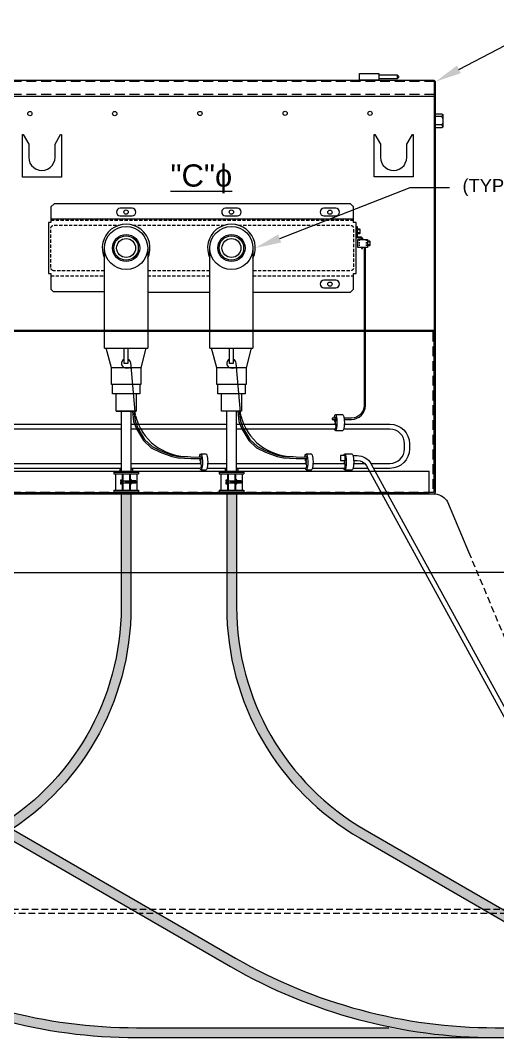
# Model space of a CAD drawing. Header units: feet. Extents: x -689 to 11593, y -511 to 1546.
# Drawn here: x 900.6 to 937, y 184.8 to 262.4 of the extents above; entities that cross this region are included whole.
import ezdxf
from ezdxf import colors
from ezdxf.entities.mleader import LeaderData, LeaderLine
from ezdxf.math import Vec2, Vec3

# ---------------------------------------------------------------- set-up
doc = ezdxf.new("R2010")
doc.units = ezdxf.units.FT
doc.header["$MEASUREMENT"] = 0
doc.linetypes.add('HIDDEN', pattern=[0.375, 0.25, -0.125])
for name, color, linetype in [('E-CABL-ACF', 1, 'AC_CABLE_FEEDER'), ('E-DETL', 7, 'Continuous'), ('E-DETL-1', 7, 'Continuous'), ('E-EQPM', 41, 'Continuous'), ('E-EQPM-ENCL', 8, 'Continuous'), ('E-EQPM-HRDW', 16, 'Continuous'), ('E-FIN-GR', 4, 'Continuous'), ('E-GRND', 3, 'Continuous'), ('G-ANNO-TEXT', 1, 'Continuous')]:
    doc.layers.add(name, color=color, linetype=linetype)
doc.styles.add('NEI-A', font='arial.ttf')
doc.styles.get("Standard").update_dxf_attribs({"font": 'arial.ttf'})
doc.linetypes.add('AC_CABLE_FEEDER', pattern='A,0.2,-0.05,0,-0.05,0.2,-0.12,["ACF",Standard,S=0.1,R=0,X=-0.05,Y=-0.05],-0.3,0.2,-0.05,0,-0.05', length=1.22)

msp = doc.modelspace()

# ---------------------------------------------------------------- hatches: boundary and pattern name
at = {"layer": 'E-CABL-ACF', "linetype": 'Continuous'}
h = msp.add_hatch(color=252, dxfattribs=at)
h.dxf.hatch_style = 1
edge = h.paths.add_edge_path()
edge.add_line((862.8694541325008, 226.4305924388518), (862.1194541325008, 226.4305924388518))
edge.add_line((862.1194541325008, 226.4305924388518), (862.1194541325008, 217.6240978651481))
edge.add_arc((882.4944541325008, 217.6240978651481), 20.37500000000001, 180, 239.9999999999996)
edge.add_line((872.3069541325003, 199.97883026304), (889.2686137122887, 190.1860115387462))
edge.add_arc((909.4561137122892, 225.1517872165432), 40.37500000000011, 239.9999999999996, 269.9999999999995)
edge.add_line((909.4561137122887, 184.7767872165427), (936.4561137122892, 184.7767872165427))
edge.add_arc((936.4561137122882, 225.1517872165314), 40.37499999998867, 258.9391990192326, 270.00000000000085, ccw=False)
edge.add_line((928.7101470198741, 185.5267872165432), (909.4561137122882, 185.5267872165432))
edge.add_arc((909.4561137122892, 225.1517872165427), 39.62499999999987, 239.9999999999996, 269.9999999999996, ccw=False)
edge.add_line((889.6436137122892, 190.8355305915848), (872.6819541325008, 200.6283493158785))
edge.add_arc((882.4944541325008, 217.6240978651481), 19.62499999999999, 180.0000000000001, 239.9999999999996, ccw=False)
edge.add_line((862.8694541325008, 217.6240978651481), (862.8694541325008, 226.4305924388518))
h = msp.add_hatch(color=252, dxfattribs=at)
h.dxf.hatch_style = 1
edge = h.paths.add_edge_path()
edge.add_line((866.8578024991566, 185.1121129300218), (866.8578024991566, 185.868448086002))
edge.add_arc((861.6916674388849, 225.1552356046968), 39.6250000000004, 277.49130012103, 300.0000000000003)
edge.add_line((881.5041674388858, 190.8389789797384), (898.4658270186742, 200.6317977040321))
edge.add_arc((888.6533270186737, 217.6275462533017), 19.62499999999992, 300.0000000000003, 360.0000000000001)
edge.add_line((908.2783270186737, 217.6275462533017), (908.2783270186737, 226.4340408270054))
edge.add_line((908.2783270186737, 226.4340408270054), (909.0283270186737, 226.4340408270054))
edge.add_line((909.0283270186737, 226.4340408270054), (909.0283270186737, 217.6275462533017))
edge.add_arc((888.6533270186737, 217.6275462533017), 20.37499999999997, 300.0000000000003, 360, ccw=False)
edge.add_line((898.8408270186737, 199.9822786511936), (881.8791674388854, 190.1894599268999))
edge.add_arc((861.6916674388854, 225.1552356046968), 40.3750000000003, 277.3513667497639, 300.0000000000003, ccw=False)
h = msp.add_hatch(color=252, dxfattribs=at)
h.dxf.hatch_style = 1
edge = h.paths.add_edge_path()
edge.add_line((958.6605433571685, 184.7767872165387), (958.6605433571685, 185.1086645418641))
edge.add_arc((963.8266784174402, 225.1517872165387), 40.37499999999983, 258.9391990192351, 262.6486332502362, ccw=False)
edge.add_line((956.0807117250256, 185.5267872165387), (936.8261170063683, 185.5267872165387))
edge.add_arc((936.8261170063683, 225.1517872165387), 39.62499999999996, 239.9999999999996, 269.9999999999998, ccw=False)
edge.add_line((917.0136170063679, 190.8355305915807), (900.0519574265795, 200.6283493158744))
edge.add_arc((909.86445742658, 217.6240978651435), 19.62499999999994, 179.9999999999999, 239.9999999999996, ccw=False)
edge.add_line((890.23945742658, 217.6240978651435), (890.23945742658, 226.4305924388473))
edge.add_line((890.23945742658, 226.4305924388477), (889.48945742658, 226.4305924388477))
edge.add_line((889.48945742658, 226.4305924388477), (889.48945742658, 217.624097865144))
edge.add_arc((909.86445742658, 217.6240978651435), 20.37500000000003, 180, 239.9999999999996)
edge.add_line((899.67695742658, 199.9788302630359), (916.6386170063683, 190.1860115387422))
edge.add_arc((936.8261170063683, 225.1517872165387), 40.37499999999992, 239.9999999999995, 269.9999999999999)
edge.add_line((936.8261170063683, 184.7767872165387), (958.6605433571685, 184.7767872165387))
h = msp.add_hatch(color=252, dxfattribs=at)
h.dxf.hatch_style = 1
edge = h.paths.add_edge_path()
edge.add_line((966.8001496073066, 184.7802356046968), (966.8001496073066, 185.5302356046968))
edge.add_line((966.8001496073066, 185.5302356046968), (963.6754194966038, 185.5302356046968))
edge.add_arc((963.6754194966038, 225.1552356046964), 39.62499999999979, 239.9999999999995, 269.9999999999999, ccw=False)
edge.add_line((943.8629194966038, 190.8389789797384), (926.9012599168154, 200.6317977040321))
edge.add_arc((936.7137599168154, 217.6275462533017), 19.62499999999993, 179.9999999999999, 239.99999999999972, ccw=False)
edge.add_line((917.0887599168154, 217.6275462533017), (917.0887599168154, 226.4340408270054))
edge.add_line((917.0887599168154, 226.4340408270054), (916.3387599168154, 226.4340408270054))
edge.add_line((916.3387599168154, 226.4340408270054), (916.3387599168154, 217.6275462533017))
edge.add_arc((936.7137599168154, 217.6275462533017), 20.37499999999989, 180, 240)
edge.add_line((926.5262599168154, 199.9822786511936), (943.4879194966038, 190.1894599268999))
edge.add_arc((963.6754194966043, 225.1552356046968), 40.37500000000048, 239.9999999999997, 269.9999999999998)
edge.add_line((963.6754194966043, 184.7802356046968), (966.8001496073066, 184.7802356046968))
at = {"layer": 'E-EQPM-HRDW'}
h = msp.add_hatch(dxfattribs=at)
h.set_pattern_fill('ANSI31', color=256, scale=0.235658829968841, angle=420)
h.set_pattern_definition([(104.9999999999998, (880.2515901090555, -50.61116208556723), (-0.02845361875749598, -0.007624124167814053), [])])
h.paths.add_polyline_path([(908.907488616087, 227.2720264077625), (908.907488616087, 227.0960552462484), (908.600147736809, 227.0960552462484), (908.600147736809, 227.2720264077625)])
h = msp.add_hatch(dxfattribs=at)
h.set_pattern_fill('ANSI31', color=256, scale=0.235658829968841, angle=420)
h.set_pattern_definition([(104.9999999999998, (879.9104938317428, -50.61116208556723), (-0.02845361875749598, -0.007624124167814053), [])])
h.paths.add_polyline_path([(909.4010664440652, 227.2720264077625), (909.4010664440652, 227.0960552462484), (909.0610848933993, 227.0960552462484), (909.0610848933993, 227.2720264077625)])
h = msp.add_hatch(dxfattribs=at)
h.set_pattern_fill('ANSI31', color=256, scale=0.235658829968841, angle=420)
h.set_pattern_definition([(104.9999999999998, (888.2929537536197, -50.61116208556723), (-0.02845361875749598, -0.007624124167814053), [])])
h.paths.add_polyline_path([(916.9488522606507, 227.2720264077625), (916.9488522606507, 227.0960552462484), (916.6415113813728, 227.0960552462484), (916.6415113813728, 227.2720264077625)])
h = msp.add_hatch(dxfattribs=at)
h.set_pattern_fill('ANSI31', color=256, scale=0.235658829968841, angle=420)
h.set_pattern_definition([(104.9999999999998, (887.9518574763069, -50.61116208556723), (-0.02845361875749598, -0.007624124167814053), [])])
h.paths.add_polyline_path([(917.4424300886294, 227.2720264077625), (917.4424300886294, 227.0960552462484), (917.1024485379639, 227.0960552462484), (917.1024485379639, 227.2720264077625)])

# ---------------------------------------------------------------- linework, layer by layer
at = {"layer": 'E-CABL-ACF', "linetype": 'Continuous', "flags": 128}
for points in [[(862.1194541325008, 226.4305924388518), (862.1194541325008, 217.6240978651481, 0.2679491924311235), (872.3069541325008, 199.97883026304), (889.2686137122892, 190.1860115387462, 0.1316524975873958), (909.4561137122892, 184.7767872165427), (936.4561137122892, 184.7767872165427)], [(862.8694541325008, 226.4305924388518), (862.8694541325008, 217.6240978651481, 0.2679491924311238), (872.6819541325008, 200.6283493158785), (889.6436137122892, 190.8355305915848, 0.131652497587396), (909.4561137122892, 185.5267872165432), (928.7101470198741, 185.5267872165432)], [(909.0283270186737, 226.4340408270054), (909.0283270186737, 217.6275462533017, -0.2679491924311235), (898.8408270186737, 199.9822786511936), (881.8791674388854, 190.1894599268999, -0.09914627132683146), (866.8578024991566, 185.1121129300218, -0.09914627132683146)], [(908.2783270186737, 226.4340408270054), (908.2783270186737, 217.6275462533017, -0.2679491924311238), (898.4658270186737, 200.6317977040321), (881.5041674388854, 190.8389789797384, -0.09852973212046658), (866.8578024991566, 185.8684480860024, -0.09852973212046658)], [(889.48945742658, 226.4305924388477), (889.48945742658, 217.6240978651435, 0.2679491924311235), (899.67695742658, 199.9788302630359), (916.6386170063683, 190.1860115387422, 0.1316524975873958), (936.8261170063683, 184.7767872165387), (958.6605433571685, 184.7767872165387)], [(890.23945742658, 226.4305924388477), (890.23945742658, 217.6240978651435, 0.2679491924311238), (900.05195742658, 200.6283493158739), (917.0136170063683, 190.8355305915802, 0.131652497587396), (936.8261170063683, 185.5267872165387), (956.0807117250256, 185.5267872165387)], [(916.3387599168154, 226.4340408270054), (916.3387599168154, 217.6275462533017, 0.2679491924311235), (926.5262599168154, 199.9822786511936), (943.4879194966043, 190.1894599268999, 0.1316524975873958), (963.6754194966043, 184.7802356046964), (966.8001496073066, 184.7802356046964)], [(917.0887599168154, 226.4340408270054), (917.0887599168154, 217.6275462533017, 0.2679491924311238), (926.9012599168154, 200.6317977040321), (943.8629194966043, 190.8389789797384, 0.131652497587396), (963.6754194966043, 185.5302356046968), (966.8001496073066, 185.5302356046968)]]:
    msp.add_lwpolyline(points, format="xyb", dxfattribs=at)
at = {"layer": 'E-DETL'}
for p, q in [((907.0116038482829, 237.396129540442), (910.3033733838911, 237.396129540442)), ((915.0529674928466, 237.396129540442), (918.3447370284548, 237.396129540442)), ((909.7807763260271, 235.8821394321335), (907.534200906146, 235.882139432133)), ((917.8221399705913, 235.8821394321335), (915.5755645507102, 235.882139432133)), ((909.7807763260271, 234.6220926962283), (907.534200906146, 234.6220926962283)), ((917.8221399705913, 234.6220926962283), (915.5755645507102, 234.6220926962283)), ((909.6928660886388, 233.9090527607682), (907.6221111435348, 233.9090527607682)), ((917.7342297332025, 233.9090527607682), (915.6634747880989, 233.9090527607682))]:
    msp.add_line(p, q, dxfattribs=at)
at = {"layer": 'E-DETL', "ltscale": 5, "flags": 128}
for points in [[(908.1980083084045, 247.4940196377374), (909.1169518225424, 247.4940196377374, 0.9999999999999999), (909.1169518225424, 248.0613561253904), (908.1980083084045, 248.0613561253904, 0.9999999999999999)], [(916.2393719529682, 247.4940196377374), (917.1583154671066, 247.4940196377374, 0.9999999999999999), (917.1583154671066, 248.0613561253904), (916.2393719529682, 248.0613561253904, 0.9999999999999999)], [(923.7515588214919, 242.0025509809116), (924.6705023356299, 242.0025509809116, 0.9999999999999999), (924.6705023356299, 242.5698874685645), (923.7515588214919, 242.5698874685645, 0.9999999999999999)]]:
    msp.add_lwpolyline(points, format="xyb", close=True, dxfattribs=at)
at = {"layer": 'E-DETL', "linetype": 'HIDDEN', "flags": 128}
for points in [[(902.9059931044039, 243.5570420650915), (902.9059931044039, 246.5068650412104, -0.4142135623730955), (903.1782928344987, 246.7791647713057), (908.1402356251106, 246.7791647713057)], [(903.0981400653541, 243.2968062554719, -0.3291756258082191), (902.9059931044039, 243.5570420650915)]]:
    msp.add_lwpolyline(points, format="xyb", dxfattribs=at)
for points in [[(909.1747245058359, 246.7791647713057), (916.1815992696747, 246.7791647713057)], [(907.0116038482829, 243.2847423349963), (903.0981400653541, 243.2847423349963)], [(915.0529674928466, 243.2847423349963), (910.3033733838911, 243.2847423349963)], [(902.9059931044039, 242.8988936174519), (907.0116038482829, 242.8988936174519)], [(910.3033733838911, 242.8988936174519), (915.0529674928466, 242.8988936174519)], [(918.3447370284548, 242.8988936174519), (926.0303388589768, 242.8988936174519)]]:
    msp.add_lwpolyline(points, dxfattribs=at)
at = {"layer": 'E-DETL', "flags": 128}
for points in [[(907.0116038482829, 237.396129540442), (907.0116038482829, 245.0319535531507)], [(910.3033733838911, 245.0248041205605), (910.3033733838911, 237.396129540442)], [(915.0529674928466, 237.396129540442), (915.0529674928466, 245.0319535531507)], [(907.534200906146, 234.6220926962283), (907.534200906146, 235.882139432133), (907.1434692043654, 237.396129540442)], [(910.1715080278072, 237.396129540442), (909.7807763260271, 235.8821394321335), (909.7807763260271, 234.6220926962283)], [(915.5755645507102, 234.6220926962283), (915.5755645507102, 235.882139432133), (915.1848328489295, 237.396129540442)], [(918.2128716723719, 237.396129540442), (917.8221399705913, 235.8821394321335), (917.8221399705913, 234.6220926962283)], [(907.6221111435348, 233.9090527607682), (907.6221111435348, 234.6220926962283)], [(909.6928660886388, 234.6220926962283), (909.6928660886388, 233.9090527607682)], [(915.6634747880989, 233.9090527607682), (915.6634747880989, 234.6220926962283)], [(917.7342297332025, 234.6220926962283), (917.7342297332025, 233.9090527607682)], [(909.4144836702412, 233.9090527607686), (909.4144836702412, 232.5903991999376), (907.9004935619323, 232.5903991999376), (907.9004935619323, 233.9090527607682)], [(917.4558473148054, 233.9090527607686), (917.4558473148054, 232.5903991999376), (915.9418572064965, 232.5903991999376), (915.9418572064965, 233.9090527607682)], [(909.0330500271584, 227.9340408270054), (909.0330500271584, 232.5903991999376), (908.2819272050151, 232.5903991999376), (908.2819272050151, 227.9340408270054)], [(917.0744136717226, 227.9340408270054), (917.0744136717226, 232.5903991999376), (916.3232908495793, 232.5903991999376), (916.3232908495793, 227.9340408270054)]]:
    msp.add_lwpolyline(points, dxfattribs=at)
at = {"layer": 'E-DETL', "ltscale": 5, "flags": 128}
for points in [[(903.0981400653541, 241.7083596961083), (907.0116038482829, 241.7083596961083)], [(910.3033733838911, 241.6509439544266), (915.0529674928466, 241.6509439544266)]]:
    msp.add_lwpolyline(points, dxfattribs=at)
at = {"layer": 'E-DETL', "linetype": 'Continuous'}
for points in [[(908.5187054403514, 237.396129540442), (908.7962717918217, 237.396129540442), (908.7962717918217, 236.222613937392), (908.5187054403514, 236.222613937392)], [(916.560069084916, 237.396129540442), (916.8376354363863, 237.396129540442), (916.8376354363863, 236.222613937392), (916.560069084916, 236.222613937392)]]:
    msp.add_lwpolyline(points, close=True, dxfattribs=at)
at = {"layer": 'E-DETL', "ltscale": 5}
for centre in [(908.6574800654735, 247.7776878815639), (916.6988437100376, 247.7776878815639), (924.2149165584337, 242.2748507110064)]:
    msp.add_circle(centre, 0.1624454168711081, dxfattribs=at)
at = {"layer": 'E-DETL', "color": 41}
for centre, radius in [((908.6574800654735, 245.0319535531507), 1.645876217190789), ((908.6574800654735, 245.0319535531507), 1.035392124258089), ((908.6574800654735, 245.0319535531507), 0.93281552893172), ((908.6574800654735, 245.0319535531507), 0.7228272752225123), ((916.6988437100376, 245.0319535531507), 1.035392124258089), ((916.6988437100376, 245.0319535531507), 0.93281552893172), ((916.6988437100376, 245.0319535531507), 0.7228272752225123)]:
    msp.add_circle(centre, radius, dxfattribs=at)
at = {"layer": 'E-DETL'}
msp.add_arc((908.6574800654735, 245.0319535531507), 1.822165978151051, 334.5902139286208, 205.4110392245668, dxfattribs=at)
at = {"layer": 'E-DETL-1', "color": 3, "linetype": 'Continuous'}
for p, q in [((925.332993979659, 228.8178398482005), (925.316218792359, 228.7661861010229)), ((925.316218792359, 228.7661861009792), (925.3514700888118, 228.7661861009792)), ((925.316218792359, 228.6341910999499), (925.3514700888118, 228.6341910999499)), ((925.3437761456016, 228.5894341289995), (925.316218792359, 228.6341910999499)), ((925.3437761456016, 228.5894341289995), (925.369206520706, 228.5894341289995))]:
    msp.add_line(p, q, dxfattribs=at)
at = {"layer": 'E-DETL-1', "color": 64, "linetype": 'Continuous'}
msp.add_line((908.2819272050151, 228.2144341289995), (896.0295370608633, 228.2144341289995), dxfattribs=at)
at = {"layer": 'E-DETL-1', "color": 64, "linetype": 'Continuous', "flags": 128}
for points in [[(898.4687331445461, 231.5894341289995), (908.2819272050151, 231.5894341289995)], [(909.0330500271584, 231.5894341289995), (916.3232908495793, 231.5894341289995)], [(917.0744136717226, 231.5894341289995), (924.7525536106359, 231.5894341289995)], [(908.2819272050151, 231.2144341289995), (898.420887513415, 231.2144341289995)], [(916.3232908495793, 231.2144341289995), (909.0330500271584, 231.2144341289995)], [(924.7038793928537, 231.2144341289995), (917.0744136717226, 231.2144341289995)], [(925.3692065207069, 229.1928398482005), (925.0145830170254, 229.1928398482005), (925.0145830170254, 228.8178398482005), (925.3712674242797, 228.8178398482005)], [(896.0773826919922, 228.5894341289995), (908.2819272050151, 228.5894341289995)], [(909.0330500271584, 228.5894341289995), (914.3847493400058, 228.5894341289995)], [(914.884777914428, 228.5894341289995), (916.3232908495793, 228.5894341289995)], [(917.0744136717226, 228.5894341289995), (922.42611298457, 228.5894341289995)], [(922.9265520789859, 228.5894341289995), (925.3692065207069, 228.5894341289995)], [(926.029794693995, 228.5894341289995), (926.8672244961699, 228.5894341289995)], [(914.2864091532588, 228.2144341289995), (909.0330500271584, 228.2144341289995)], [(916.3232908495793, 228.2144341289995), (914.8361036966426, 228.2144341289995)], [(922.327772797823, 228.2144341289995), (917.0744136717226, 228.2144341289995)], [(925.3437761456016, 228.2144341289995), (922.8778778612, 228.2144341289995)], [(927.1143323692359, 228.2144341289995), (925.9819490628624, 228.2144341289995)]]:
    msp.add_lwpolyline(points, dxfattribs=at)
for points in [[(925.3179025315394, 231.5894341289995), (928.789412066375, 231.5894341289995, -0.414213562373095), (930.289412066375, 230.0894341289995), (930.289412066375, 229.7144341289995, -0.414213562373095), (928.789412066375, 228.2144341289995), (927.541957331176, 228.2144341289995)], [(927.3363521764909, 228.5894341289995), (928.789412066375, 228.5894341289995, 0.4142135623730951), (929.914412066375, 229.7144341289995), (929.914412066375, 230.0894341289995, 0.4142135623730951), (928.789412066375, 231.2144341289995), (925.2692283137517, 231.2144341289995)], [(925.9800056946483, 229.1928398482005), (926.302432391818, 229.1928398482005, -0.2722418734293241), (927.3402073928719, 228.58255670276), (945.5526860735777, 195.3511982059154, 0.2739208728270449), (949.0604326587954, 193.2736221690129), (955.136850906114, 193.2736221690125, 0.1060935293522637), (957.5987031780696, 193.8019420439446), (965.8282399588365, 197.5046262940809, -0.1060935293522637), (968.2900922307922, 198.0329461690126), (974.5621624164696, 198.0329461690126)], [(926.0295242528291, 228.8178398482005), (926.302432391818, 228.8178398482005, -0.2718912406709484), (927.0119726286248, 228.4012046008015), (945.3305802301502, 194.9761982059154, 0.273920872827045), (948.8383268153684, 192.8986221690125), (955.2173268775427, 192.8986221690125, 0.1060935293522623), (957.6791791494984, 193.4269420439446), (965.9087159302653, 197.1296262940809, -0.1060935293522636), (968.370568202221, 197.6579461690126), (974.5621624164696, 197.6579461690126)]]:
    msp.add_lwpolyline(points, format="xyb", dxfattribs=at)
at = {"layer": 'E-DETL-1', "color": 3, "linetype": 'Continuous'}
for points in [[(925.909125066506, 229.3035943196619), (925.3437761456016, 229.3035943196473)], [(925.3437761456016, 228.0967828812454), (925.909125066506, 228.0967828812672)]]:
    msp.add_lwpolyline(points, dxfattribs=at)
at = {"layer": 'E-DETL-1', "color": 3, "linetype": 'Continuous', "extrusion": (0, 0, -1)}
for centre, major_axis, ratio, start_param, end_param in [((925.3437761456016, 228.7001886004464), (-1.285730111598085e-17, 0.6034057191992018), 0.2034371952475216, -0.6155585238535926, 3.776677567129982), ((925.909125066506, 228.7001886004682), (0, -0.6034057191990028), 0.2034371952475886, 3.141592653589793, 6.283185307179587), ((925.3162187923581, 228.3984857408896), (-1.100997363969844e-14, 0.2357053590621092), 0.3341109435686149, -0.6264485090081179, 1.392219672879946e-13)]:
    msp.add_ellipse(centre, major_axis=major_axis, ratio=ratio, start_param=start_param, end_param=end_param, dxfattribs=at)
at = {"layer": 'E-DETL-1', "color": 3, "linetype": 'Continuous'}
for centre, major_axis, ratio, start_param, end_param in [((925.3001929398542, 229.0018914600469), (1.233619804444354e-14, 0.2812967402166964), 0.3341109435685822, 3.71956504028885, 5.458536364026103), ((925.3162187923581, 229.0018914600469), (1.100997363969844e-14, 0.2357053590621092), 0.3341109435686149, 2.466828951750789, 3.141592653589933), ((925.397042558544, 228.7001886004464), (-1.403083997100191e-15, 0.0931652905120951), 0.6930341515250549, 0.7820721365866139, 2.359520516723306), ((925.3437761456016, 228.3984857408459), (0, -0.184051611843131), 0.2738422828485129, 6.283185307179586, 7.853981633974483), ((925.3001929398542, 228.3984857408459), (1.175389498612154e-14, 0.2812967402166429), 0.3341109435686458, -1.570796326794883, -0.5779723865359663)]:
    msp.add_ellipse(centre, major_axis=major_axis, ratio=ratio, start_param=start_param, end_param=end_param, dxfattribs=at)
at = {"layer": 'E-EQPM'}
msp.add_line((907.9004935619323, 232.5903991999376), (909.4144836702412, 232.5903991999376), dxfattribs=at)
at = {"layer": 'E-EQPM-ENCL', "linetype": 'HIDDEN', "ltscale": 3}
msp.add_line((932.1077881464016, 226.3644341289992), (862.8694541325008, 226.3644341289992), dxfattribs=at)
at = {"layer": 'E-EQPM-ENCL', "color": 7, "ltscale": 5, "flags": 128}
for points in [[(926.4644889942278, 258.348454912189), (927.9621375097504, 258.348454912189), (927.9621375097504, 257.8491933570599), (926.4644889942278, 257.8491933570599), (926.4644889942278, 258.348454912189)], [(927.9621375097504, 258.2576429522023), (929.3463731876882, 258.2576429522023), (929.3463731876882, 257.9400053170466), (927.9621375097504, 257.9400053170466)], [(929.3463731876882, 258.2576429522023), (929.4597860252725, 258.144230114618), (929.4597860252725, 258.0534181546313), (929.3463731876882, 257.9400053170466)], [(846.9925497540144, 256.6239807214974), (932.1758630789254, 256.6239807214974)], [(932.289412066375, 255.2850829486206), (932.7659365940417, 255.2850829486206), (932.8340115265655, 255.2170080160968), (932.8340115265655, 254.2639589607643), (932.7659365940417, 254.1958840282405), (932.289412066375, 254.1958840282405)], [(932.7727195705111, 255.0582572734511), (932.289412066375, 255.0582572734511)], [(932.8340115265655, 255.2170080160968), (932.7727195705111, 255.0582572734511), (932.8340115265655, 254.8995065308059)], [(932.7727195705111, 254.4227097034095), (932.289412066375, 254.4227097034095)], [(932.8340115265655, 254.5814604460552), (932.7727195705111, 254.4227097034095), (932.8340115265655, 254.2639589607643)], [(932.1758630789254, 238.6521985352279), (846.8791369164296, 238.6521985352279)], [(846.9925497540144, 238.7656113728126), (932.1758630789254, 238.7656113728126)], [(862.8694541325008, 226.2736221690125), (932.1758630789254, 226.2736221690125)]]:
    msp.add_lwpolyline(points, dxfattribs=at)
at = {"layer": 'E-EQPM-ENCL', "linetype": 'HIDDEN', "ltscale": 3, "flags": 128}
for points in [[(932.1758630789254, 256.7373935590822), (846.9925497540144, 256.7373935590822)], [(932.0624502413411, 238.6521985352279), (932.0624502413411, 226.3644341289992)]]:
    msp.add_lwpolyline(points, dxfattribs=at)
at = {"layer": 'E-EQPM-ENCL', "ltscale": 5, "flags": 128}
msp.add_lwpolyline([(932.1758630789254, 226.432509061523), (932.1758630789254, 238.6067244803021)], dxfattribs=at)
at = {"layer": 'E-EQPM-ENCL', "linetype": 'Continuous', "ltscale": 2, "flags": 128}
for points in [[(862.8694541325008, 226.2736221690125), (932.2749545581837, 226.2736221690125)], [(933.1989545581837, 225.6574461690125), (934.7954002239544, 221.8556573710557)], [(843.7086850054229, 220.2736221690129), (935.4597278275169, 220.2736221690129)]]:
    msp.add_lwpolyline(points, dxfattribs=at)
at = {"layer": 'E-EQPM-ENCL', "linetype": 'HIDDEN', "ltscale": 5, "flags": 128}
msp.add_lwpolyline([(932.1758630789254, 226.432509061523), (932.1077881464016, 226.3644341289992), (932.0624502413411, 226.3644341289992)], dxfattribs=at)
at = {"layer": 'E-EQPM-ENCL', "linetype": 'Continuous', "ltscale": 2, "flags": 128}
msp.add_lwpolyline([(932.2749545581837, 226.2736221690125, -0.2307079521796871), (933.1989545581837, 225.6574461690125)], format="xyb", dxfattribs=at)
at = {"layer": 'E-EQPM-ENCL', "linetype": 'HIDDEN', "ltscale": 2, "flags": 128}
msp.add_lwpolyline([(934.7954002239544, 221.8556573710557), (946.0265479170021, 195.1097101690129)], dxfattribs=at)
at = {"layer": 'E-EQPM-ENCL', "linetype": 'HIDDEN', "ltscale": 2}
msp.add_lwpolyline([(949.950547917002, 194.5376221690126), (829.2178649159378, 194.5376221690126), (829.2178649159378, 194.2736221690129), (949.950547917002, 194.2736221690129)], close=True, dxfattribs=at)
at = {"layer": 'E-EQPM-ENCL', "color": 7, "ltscale": 5}
for centre in [(901.3096335112041, 255.2908436321804), (907.7906706753047, 255.2908436321804), (914.2948928526425, 255.3022121459121), (920.7991150299804, 255.3135806596438), (927.2801521940814, 255.3135806596438)]:
    msp.add_circle(centre, 0.1624454168711081, dxfattribs=at)
at = {"layer": 'E-EQPM-HRDW', "color": 2, "linetype": 'Continuous'}
for p, q in [((907.719988616087, 227.9340408270054), (909.594988616087, 227.9340408270054)), ((907.719988616087, 227.9340408270054), (907.719988616087, 227.8090408270054)), ((907.719988616087, 227.8090408270054), (909.594988616087, 227.8090408270054)), ((909.594988616087, 227.9340408270054), (909.594988616087, 227.8090408270054)), ((915.7613522606507, 227.9340408270054), (917.6363522606507, 227.9340408270054)), ((915.7613522606507, 227.9340408270054), (915.7613522606507, 227.8090408270054)), ((915.7613522606507, 227.8090408270054), (917.6363522606507, 227.8090408270054)), ((917.6363522606507, 227.9340408270054), (917.6363522606507, 227.8090408270054)), ((907.719988616087, 226.5590408270054), (909.594988616087, 226.5590408270054)), ((907.719988616087, 226.5590408270054), (907.719988616087, 226.4340408270054)), ((907.719988616087, 226.4340408270054), (909.594988616087, 226.4340408270054)), ((909.594988616087, 226.5590408270054), (909.594988616087, 226.4340408270054)), ((915.7613522606507, 226.5590408270054), (917.6363522606507, 226.5590408270054)), ((915.7613522606507, 226.5590408270054), (915.7613522606507, 226.4340408270054)), ((915.7613522606507, 226.4340408270054), (917.6363522606507, 226.4340408270054)), ((917.6363522606507, 226.5590408270054), (917.6363522606507, 226.4340408270054))]:
    msp.add_line(p, q, dxfattribs=at)
at = {"layer": 'E-EQPM-HRDW', "color": 4}
for p, q in [((907.844988616087, 227.8090408270054), (907.844988616087, 226.5590408270054)), ((908.1733656978108, 228.1803825171528), (908.2790756039954, 228.1803825171528)), ((908.1733656978108, 228.1803825171528), (908.1733656978108, 227.9340408270054)), ((908.344988616087, 227.8090408270054), (908.344988616087, 226.5590408270054)), ((908.407488616087, 227.8090408270054), (908.407488616087, 226.5590408270054)), ((908.907488616087, 227.8090408270054), (908.907488616087, 226.5590408270054)), ((908.969988616087, 227.8090408270054), (908.969988616087, 226.5590408270054)), ((909.0359016281782, 228.1803825171528), (909.1416115343627, 228.1803825171528)), ((909.1416115343627, 228.1803825171528), (909.1416115343627, 227.9340408270054)), ((909.469988616087, 227.8090408270054), (909.469988616087, 226.5590408270054)), ((915.8863522606507, 227.8090408270054), (915.8863522606507, 226.5590408270054)), ((916.214729342375, 228.1803825171528), (916.3204392485595, 228.1803825171528)), ((916.214729342375, 228.1803825171528), (916.214729342375, 227.9340408270054)), ((916.3863522606507, 227.8090408270054), (916.3863522606507, 226.5590408270054)), ((916.4488522606507, 227.8090408270054), (916.4488522606507, 226.5590408270054)), ((916.9488522606507, 227.8090408270054), (916.9488522606507, 226.5590408270054)), ((917.0113522606507, 227.8090408270054), (917.0113522606507, 226.5590408270054)), ((917.0772652727424, 228.1803825171528), (917.1829751789269, 228.1803825171528)), ((917.1829751789269, 228.1803825171528), (917.1829751789269, 227.9340408270054)), ((917.5113522606507, 227.8090408270054), (917.5113522606507, 226.5590408270054))]:
    msp.add_line(p, q, dxfattribs=at)
at = {"layer": 'E-EQPM-HRDW', "linetype": 'Continuous'}
for p, q in [((931.789412066375, 226.3644341289992), (931.789412066375, 227.9894341289992)), ((907.844988616087, 226.5590408270054), (909.469988616087, 226.5590408270054)), ((915.8863522606507, 226.5590408270054), (917.5113522606507, 226.5590408270054))]:
    msp.add_line(p, q, dxfattribs=at)
at = {"layer": 'E-EQPM-HRDW'}
for p, q in [((908.2930395661879, 227.2106053664543), (908.2458502471591, 227.2106053664543)), ((908.2930395661879, 227.1574762875566), (908.2458502471591, 227.1574762875566)), ((908.271780462409, 227.266956522064), (908.344988616087, 227.266956522064)), ((908.271780462409, 227.1011251319469), (908.344988616087, 227.1011251319469)), ((908.2930395661879, 227.2106053664543), (908.2930395661879, 227.1574762875566)), ((909.4010664440652, 227.2720264077625), (909.0610848933993, 227.2720264077625)), ((909.4010664440652, 227.0960552462484), (909.0610848933993, 227.0960552462484)), ((916.3344032107525, 227.2106053664543), (916.2872138917228, 227.2106053664543)), ((916.3344032107525, 227.1574762875566), (916.2872138917228, 227.1574762875566)), ((916.3131441069727, 227.266956522064), (916.3863522606507, 227.266956522064)), ((916.3131441069727, 227.1011251319469), (916.3863522606507, 227.1011251319469)), ((916.3344032107525, 227.2106053664543), (916.3344032107525, 227.1574762875566)), ((917.4424300886294, 227.2720264077625), (917.1024485379639, 227.2720264077625)), ((917.4424300886294, 227.0960552462484), (917.1024485379639, 227.0960552462484))]:
    msp.add_line(p, q, dxfattribs=at)
for points in [[(900.7442016445157, 253.6969853237547), (900.8028243267363, 253.6969853237547), (901.2241973945156, 252.9519903237547), (901.2241973945156, 251.9444830737543), (901.2466888945155, 251.726984073754), (901.3191986445154, 251.5094853237538), (901.4391936445127, 251.3194830737539), (901.6066893945126, 251.174494073754), (901.799194394519, 251.0544835737546), (902.0166931445156, 250.981989073754), (902.2316893945163, 250.956995073755), (902.4467011445149, 250.981989073754), (902.6641998945151, 251.0544835737546), (902.8542021445164, 251.174494073754), (903.0242003945159, 251.3194830737539), (903.1192016445157, 251.5094853237538), (903.2142028945154, 251.726984073754), (903.2391966445166, 251.9444830737543), (903.2391966445166, 252.9519903237547), (903.6605697122959, 253.6969853237547), (903.7191923945165, 253.6969853237547), (903.7191923945165, 250.4519903237542), (900.7442016445157, 250.4519903237542), (900.7442016445157, 253.6969853237547)], [(862.9154659984774, 227.9894341289992), (931.789412066375, 227.9894341289992)], [(890.7614270820418, 226.3644341289992), (931.789412066375, 226.3644341289992)]]:
    msp.add_lwpolyline(points, dxfattribs=at)
at = {"layer": 'E-EQPM-HRDW', "flags": 128}
for points in [[(908.2458502471591, 227.2106053664543), (908.2458502471591, 227.3498722171221), (908.344988616087, 227.3498722171221), (908.344988616087, 227.0182094368888), (908.2458502471591, 227.0182094368888), (908.2458502471591, 227.1574762875566)], [(908.407488616087, 227.2720264077625), (908.907488616087, 227.2720264077625)], [(908.907488616087, 227.0960552462484), (908.407488616087, 227.0960552462484)], [(909.0610848933993, 227.3364199962875), (908.969988616087, 227.3364199962875), (908.969988616087, 227.0316616577234), (909.0610848933993, 227.0316616577234), (909.0610848933993, 227.3364199962875)], [(909.4010664440652, 227.2720264077625), (909.4010664440652, 227.0960552462484)], [(916.2872138917228, 227.2106053664543), (916.2872138917228, 227.3498722171221), (916.3863522606507, 227.3498722171221), (916.3863522606507, 227.0182094368888), (916.2872138917228, 227.0182094368888), (916.2872138917228, 227.1574762875566)], [(916.4488522606507, 227.2720264077625), (916.9488522606507, 227.2720264077625)], [(916.9488522606507, 227.0960552462484), (916.4488522606507, 227.0960552462484)], [(917.1024485379639, 227.3364199962875), (917.0113522606507, 227.3364199962875), (917.0113522606507, 227.0316616577234), (917.1024485379639, 227.0316616577234), (917.1024485379639, 227.3364199962875)], [(917.4424300886294, 227.2720264077625), (917.4424300886294, 227.0960552462484)]]:
    msp.add_lwpolyline(points, dxfattribs=at)
at = {"layer": 'E-EQPM-HRDW', "extrusion": (0, 0, -1)}
for centre, major_axis, ratio, start_param, end_param in [((908.271780462409, 227.3084143695933), (5.077122027617596e-18, 0.04145784752920179), 0.6254597572053733, 3.141592653589793, 6.283185307179586), ((908.271780462409, 227.0596672844181), (5.077122027617596e-18, 0.04145784752920179), 0.6254597572053733, 3.141592653589793, 6.283185307179586), ((908.271780462409, 227.1840408270054), (1.633541440292342e-14, 0.08291569505839645), 0.3127298786028286, -1.244665606579141, -6.299405441723138e-13), ((908.271780462409, 227.1840408270054), (-1.632090392364845e-14, 0.08291569505839645), 0.3127298786028287, 3.141592653590423, 4.386258260168934), ((916.3131441069727, 227.3084143695933), (5.077122027617596e-18, 0.04145784752920179), 0.6254597572053733, 3.141592653589793, 6.283185307179586), ((916.3131441069727, 227.0596672844181), (5.077122027617596e-18, 0.04145784752920179), 0.6254597572053733, 3.141592653589793, 6.283185307179586), ((916.3131441069727, 227.1840408270054), (1.633541440292342e-14, 0.08291569505839645), 0.3127298786028286, -1.244665606579141, -6.299405441723138e-13), ((916.3131441069727, 227.1840408270054), (-1.632090392364845e-14, 0.08291569505839645), 0.3127298786028287, 3.141592653590423, 4.386258260168934)]:
    msp.add_ellipse(centre, major_axis=major_axis, ratio=ratio, start_param=start_param, end_param=end_param, dxfattribs=at)
at = {"layer": 'E-FIN-GR', "flags": 128}
msp.add_lwpolyline([(988.9134153149553, 220.2736221690129), (935.4597278275169, 220.2736221690129)], dxfattribs=at)
at = {"layer": 'E-GRND', "linetype": 'Continuous'}
for p, q in [((909.3665192780463, 232.2465932574701), (909.007728276415, 236.2845521995264)), ((917.4117771906876, 232.2177205171902), (917.0529861890564, 236.2556794592465))]:
    msp.add_line(p, q, dxfattribs=at)
at = {"layer": 'E-GRND'}
for p, q in [((924.6320170863883, 231.8544884184839), (924.6044597331456, 231.7696344891765)), ((924.6044597331456, 231.7696344891328), (924.6397110295984, 231.7696344891328)), ((924.6044597331456, 231.6376394881036), (924.6397110295984, 231.6376394881036)), ((924.6320170863883, 231.5928825171532), (924.6044597331456, 231.6376394881036)), ((924.6320170863883, 231.8544884184839), (924.6677609253775, 231.8544884184839)), ((924.6320170863883, 231.5928825171532), (924.6574474614927, 231.5928825171532)), ((914.3582714597242, 228.8544884184839), (914.3307141064815, 228.7696344891765)), ((914.3307141064815, 228.7696344891328), (914.3659654029348, 228.7696344891328)), ((914.3307141064815, 228.6376394881036), (914.3659654029348, 228.6376394881036)), ((914.3582714597242, 228.5928825171532), (914.3307141064815, 228.6376394881036)), ((914.3582714597242, 228.8544884184839), (914.3940152987134, 228.8544884184839)), ((914.3582714597242, 228.5928825171532), (914.3837018348286, 228.5928825171532)), ((922.3996351042883, 228.8544884184839), (922.3720777510457, 228.7696344891765)), ((922.3720777510457, 228.7696344891328), (922.4073290474989, 228.7696344891328)), ((922.3720777510457, 228.6376394881036), (922.4073290474989, 228.6376394881036)), ((922.3996351042883, 228.5928825171532), (922.3720777510457, 228.6376394881036)), ((922.3996351042883, 228.8544884184839), (922.4353789432776, 228.8544884184839)), ((922.3996351042883, 228.5928825171532), (922.4250654793927, 228.5928825171532))]:
    msp.add_line(p, q, dxfattribs=at)
at = {"layer": 'E-GRND', "linetype": 'Continuous', "flags": 128}
for points in [[(908.7118242880042, 235.8711145736083), (909.0782858562252, 235.9056405679598), (909.0232308079912, 235.8911603873539), (909.0607203572754, 235.877715237812), (909.0271520469341, 235.8690753116371), (909.0646338987817, 235.855673515352), (909.031073285877, 235.8469902359202), (909.0685551377246, 235.8335884396352), (909.0349945248199, 235.8249051602033), (909.0724763766675, 235.8115033639183), (909.0018561894894, 235.7934106795637)], [(916.7531879325679, 235.8711145736083), (917.1196495007898, 235.9056405679598), (917.064594452555, 235.8911603873539), (917.10208400184, 235.877715237812), (917.0685156914979, 235.8690753116371), (917.1059975433459, 235.855673515352), (917.0724369304412, 235.8469902359202), (917.1099187822888, 235.8335884396352), (917.0763581693845, 235.8249051602033), (917.1138400212321, 235.8115033639183), (917.0432198340532, 235.7934106795637)]]:
    msp.add_lwpolyline(points, dxfattribs=at)
at = {"layer": 'E-GRND', "flags": 128}
for points in [[(909.1376553858336, 232.5903991999376), (909.226138454078, 231.7950298561377), (909.4554349341133, 231.23381540849), (909.9813327318525, 230.353099497253), (910.5703111653111, 229.7934478011484), (911.2530807896401, 229.4496069332531), (912.1445466509658, 229.1084765582004), (912.6310264999183, 229.0062698535025), (913.5882265780547, 228.9716033987547), (914.4073547877151, 228.9583994617697)], [(909.2514770012267, 232.5903991999376), (909.336824638619, 231.8232140684263), (909.5569311190975, 231.2844925981003), (910.0705036690265, 230.4244176591264), (910.6361187487992, 229.8869659957809), (911.2988526712179, 229.5532150511744), (912.1765912759552, 229.2173375796729), (912.6448034077871, 229.1189688205204), (913.5911856393245, 229.0846941505183), (914.4035503928144, 229.0715992370638)], [(917.1790190303977, 232.5903991999376), (917.2675020986426, 231.7950298561377), (917.4967985786775, 231.23381540849), (918.0226963764171, 230.353099497253), (918.6116748098757, 229.7934478011484), (919.2944444342043, 229.4496069332531), (920.1859102955295, 229.1084765582004), (920.672390144482, 229.0062698535025), (921.6295902226193, 228.9716033987547), (922.4487184322793, 228.9583994617697)], [(917.2928406457909, 232.5903991999376), (917.3781882831836, 231.8232140684263), (917.5982947636612, 231.2844925981003), (918.1118673135907, 230.4244176591264), (918.6774823933633, 229.8869659957809), (919.3402163157821, 229.5532150511744), (920.2179549205193, 229.2173375796729), (920.6861670523513, 229.1189688205204), (921.6325492838887, 229.0846941505183), (922.444914037379, 229.0715992370638)], [(924.6795691309353, 232.0553398482002), (924.388449697547, 232.0553398482002), (924.388449697547, 231.9553398482003), (924.6809215931603, 231.9553398482003)]]:
    msp.add_lwpolyline(points, dxfattribs=at)
at = {"layer": 'E-GRND'}
for points in [[(925.1973660072927, 232.3070427078155), (924.6320170863883, 232.307042707801)], [(924.6320170863883, 231.100231269399), (925.1973660072927, 231.1002312694209)], [(914.7642413901813, 229.3070427078114), (914.3582714597242, 229.307042707801)], [(922.8060155547382, 229.3070427078114), (922.3996351042883, 229.307042707801)], [(914.3582714597242, 228.100231269399), (914.7642413901813, 228.1002312694145)], [(922.3996351042883, 228.100231269399), (922.8060155547382, 228.1002312694145)]]:
    msp.add_lwpolyline(points, dxfattribs=at)
at = {"layer": 'E-GRND', "linetype": 'Continuous'}
for centre, start, end in [((908.657488616087, 236.222613937392), 112.9667845816945, 278.7873751666832), ((908.657488616087, 236.222613937392), 5.334247505187099, 67.03321541830549), ((916.6988522606507, 236.222613937392), 112.9667845816945, 278.7873751666832), ((916.6988522606507, 236.222613937392), 5.334247505187099, 67.03321541830549)]:
    msp.add_arc(centre, 0.3556742441943705, start, end, dxfattribs=at)
at = {"layer": 'E-GRND'}
for centre in [(913.3614582015903, 233.237845005051), (921.4028218461544, 233.237845005051)]:
    msp.add_arc(centre, 4.119355703585809, 194.3380073318801, 270.0781841495941, dxfattribs=at)
at = {"layer": 'E-GRND', "extrusion": (0, 0, -1)}
for centre, major_axis, ratio, start_param, end_param in [((924.6320170863883, 231.7036369886), (-1.285730111598085e-17, 0.6034057191992018), 0.2034371952475216, -0.9485486997776046, 3.776677567129982), ((924.6320170863883, 232.0053398482005), (0, 0.1508514298418113), 0.334110943475471, 5.050231079500374, 7.853981633974483), ((925.1973660072927, 231.7036369886218), (0, -0.6034057191990028), 0.2034371952475886, 3.141592653589793, 6.283185307179587), ((924.6044597331447, 231.4019341290432), (-1.100997363969844e-14, 0.2357053590621092), 0.3341109435686149, -0.6264485090081179, 1.392219672879946e-13), ((924.6320170863883, 232.0053398482005), (0, 0.1508514298418113), 0.334110943475471, 3.141592653589793, 4.374546881269006), ((914.3582714597242, 228.7036369886), (-1.285730111598085e-17, 0.6034057191992018), 0.2034371952475216, -0.9101744861148509, 3.776677567129982), ((914.3582714597242, 229.0053398482005), (0, 0.1508514298418113), 0.334110943475471, 5.177908423174854, 7.853981633974483), ((914.7642413901813, 228.7036369886137), (0, -0.6034057191990028), 0.2034371952475886, 3.141592653589793, 6.283185307179587), ((922.3996351042883, 228.7036369886), (-1.285730111598085e-17, 0.6034057191992018), 0.2034371952475216, -0.9101744861148509, 3.776677567129982), ((922.3996351042883, 229.0053398482005), (0, 0.1508514298418113), 0.334110943475471, 5.177908423174854, 7.853981633974483), ((922.8060155547382, 228.7036369886137), (0, -0.6034057191990028), 0.2034371952475886, 3.141592653589793, 6.283185307179587), ((914.3307141064811, 228.4019341290432), (-1.100997363969844e-14, 0.2357053590621092), 0.3341109435686149, -0.6264485090081179, 1.392219672879946e-13), ((914.3582714597242, 229.0053398482005), (0, 0.1508514298418113), 0.334110943475471, 3.141592653589793, 4.406869680227707), ((922.3720777510453, 228.4019341290432), (-1.100997363969844e-14, 0.2357053590621092), 0.3341109435686149, -0.6264485090081179, 1.392219672879946e-13), ((922.3996351042883, 229.0053398482005), (0, 0.1508514298418113), 0.334110943475471, 3.141592653589793, 4.406869680227707)]:
    msp.add_ellipse(centre, major_axis=major_axis, ratio=ratio, start_param=start_param, end_param=end_param, dxfattribs=at)
at = {"layer": 'E-GRND'}
for centre, major_axis, ratio, start_param, end_param in [((924.6044597331447, 232.0053398482005), (1.100997363969844e-14, 0.2357053590621092), 0.3341109435686149, 1.784549605557399, 3.141592653589933), ((924.6852834993306, 231.7036369886), (-1.403083997100191e-15, 0.0931652905120951), 0.6930341515250549, 0.7820721365866139, 2.359520516723306), ((924.6320170863883, 232.0053398482805), (-1.121736084788904e-14, 0.1508514297997507), 0.3341109435686283, 3.141564247359221, 3.141592653589569), ((924.6320170863883, 231.4019341289995), (0, -0.184051611843131), 0.2738422828485129, 6.283185307179586, 7.853981633974483), ((924.5884338806409, 232.0053398482005), (1.233619804444354e-14, 0.2812967402166964), 0.3341109435685822, 3.71956504028885, 4.712388980384704), ((924.5884338806409, 231.4019341289995), (1.175389498612154e-14, 0.2812967402166429), 0.3341109435686458, -1.570796326794883, -0.5779723865359663), ((914.3307141064811, 229.0053398482005), (1.100997363969844e-14, 0.2357053590621092), 0.3341109435686149, 1.760551242176821, 3.141592653589933), ((914.4115378726665, 228.7036369886), (-1.403083997100191e-15, 0.0931652905120951), 0.6930341515250549, 0.7820721365866139, 2.359520516723306), ((914.3582714597242, 229.0053398482805), (-1.121736084788904e-14, 0.1508514297997507), 0.3341109435686283, 3.141564247359221, 3.141592653589569), ((914.3582714597242, 228.4019341289995), (0, -0.184051611843131), 0.2738422828485129, 6.283185307179586, 7.853981633974483), ((914.3146882539768, 229.0053398482005), (1.233619804444354e-14, 0.2812967402166964), 0.3341109435685822, 3.71956504028885, 4.712388980384704), ((914.3146882539768, 228.4019341289995), (1.175389498612154e-14, 0.2812967402166429), 0.3341109435686458, -1.570796326794883, -0.5779723865359663), ((922.3720777510453, 229.0053398482005), (1.100997363969844e-14, 0.2357053590621092), 0.3341109435686149, 1.760551242176821, 3.141592653589933), ((922.4529015172307, 228.7036369886), (-1.403083997100191e-15, 0.0931652905120951), 0.6930341515250549, 0.7820721365866139, 2.359520516723306), ((922.3996351042883, 229.0053398482805), (-1.121736084788904e-14, 0.1508514297997507), 0.3341109435686283, 3.141564247359221, 3.141592653589569), ((922.3996351042883, 228.4019341289995), (0, -0.184051611843131), 0.2738422828485129, 6.283185307179586, 7.853981633974483), ((922.356051898541, 229.0053398482005), (1.233619804444354e-14, 0.2812967402166964), 0.3341109435685822, 3.71956504028885, 4.712388980384704), ((922.356051898541, 228.4019341289995), (1.175389498612154e-14, 0.2812967402166429), 0.3341109435686458, -1.570796326794883, -0.5779723865359663)]:
    msp.add_ellipse(centre, major_axis=major_axis, ratio=ratio, start_param=start_param, end_param=end_param, dxfattribs=at)

# ---------------------------------------------------------------- texts
at = {"layer": 'G-ANNO-TEXT', "insert": (914.3955745206731, 250.3115774734229), "char_height": 1.696864022899049, "attachment_point": 5, "style": 'NEI-A'}
msp.add_mtext_dynamic_manual_height_columns('{\\L"C"ɸ}', width=23.37257727191863, gutter_width=4.949186733455559, heights=[0], dxfattribs=at)

# ---------------------------------------------------------------- leaders
at = {"layer": 'G-ANNO-TEXT'}
ml = msp.add_multileader_mtext('Standard', dxfattribs=at)
ml.set_content('\\pxsm1;JUNCTION CABINET', color=256, style='NEI-A')
ml.set_leader_properties()
ml.build(insert=Vec2(0, 0))
ml.multileader.update_dxf_attribs({"dogleg_length": 3, "arrow_head_size": 2})
ctx = ml.context
ctx.base_point, ctx.char_height, ctx.arrow_head_size, ctx.landing_gap_size, ctx.plane_origin = Vec3(942.2856482195748, 261.4006147527589), 1, 2, 1, Vec3(915.3093056933967, 241.4427489285904)
notes = []
notes.append((ctx, [(0, (1, 1, 0), (939.2856482195748, 261.4006147527589), (1, 0), 3, [(0, [(932.2894120663755, 257.7357805194756)], 0, [])])]))
ctx.mtext.insert, ctx.mtext.width, ctx.mtext.line_spacing_factor, ctx.mtext.flow_direction = Vec3(943.2856482195748, 261.9091413557603), 13.48680763983629, 0.6, 5
ctx.mtext.has_bg_fill, ctx.mtext.bg_color, ctx.mtext.bg_scale_factor, ctx.mtext.bg_transparency, ctx.mtext.use_window_bg_color = 1, -1073741824, 1.5, 0, 1
ml = msp.add_multileader_mtext('Standard', dxfattribs=at)
ml.set_content('\\pxsm1;(TYP.) MVAC ELBOW CONNECTORS', color=256, style='NEI-A')
ml.set_leader_properties()
ml.build(insert=Vec2(0, 0))
ml.multileader.update_dxf_attribs({"dogleg_length": 3, "arrow_head_size": 2})
ctx = ml.context
ctx.base_point, ctx.char_height, ctx.arrow_head_size, ctx.landing_gap_size, ctx.plane_origin = Vec3(933.338798653102, 249.650689609543), 1, 2, 1, Vec3(923.4330873981289, 210.7010537832962)
notes.append((ctx, [(0, (1, 1, 0), (930.338798653102, 249.650689609543), (1, 0), 3, [(0, [(918.5210096881892, 245.0319535531512)], 0, [])])]))
ctx.mtext.insert, ctx.mtext.width, ctx.mtext.line_spacing_factor, ctx.mtext.flow_direction = Vec3(934.338798653102, 250.2976882452867), 24.15324693042292, 0.6, 5
ctx.mtext.has_bg_fill, ctx.mtext.bg_color, ctx.mtext.bg_scale_factor, ctx.mtext.bg_transparency, ctx.mtext.use_window_bg_color = 1, -1073741824, 1.5, 0, 1
for ctx, leaders in notes:
    for number, flags, end, landing, length, lines in leaders:
        leader = LeaderData()
        leader.index, (leader.has_last_leader_line, leader.has_dogleg_vector, leader.attachment_direction) = number, flags
        leader.last_leader_point, leader.dogleg_vector, leader.dogleg_length = Vec3(end), Vec3(landing), length
        for number, points, colour, breaks in lines:
            line = LeaderLine()
            line.index, line.vertices, line.color, line.breaks = number, Vec3.list(points), colors.encode_raw_color(colour), breaks
            leader.lines.append(line)
        ctx.leaders.append(leader)

# ---------------------------------------------------------------- next in the draw order: linework, layer by layer
at = {"layer": 'E-DETL', "ltscale": 5, "flags": 128}
for points in [[(918.3447370284548, 241.6509439544266), (925.7806400064801, 241.6509439544266), (926.0303388589768, 241.9005066570585), (926.0303388589768, 243.0805175374253), (926.2118266290854, 243.0805175374253), (926.2118266290854, 246.9833895688766), (926.0303388589768, 246.9833895688766), (926.0303388589768, 248.1634004492435), (925.7806400064801, 248.4129631518754), (903.1555558070359, 248.4129631518754), (902.9059931044039, 248.1634004492435), (902.9059931044039, 246.9833895688766), (902.7245053342954, 246.9833895688766), (902.7245053342954, 243.0805175374253), (902.9059931044039, 243.0805175374253), (902.9059931044039, 241.9005066570585), (903.0981400653541, 241.7083596961083)], [(926.2118266290854, 246.6657519337209), (926.3026385890716, 246.6657519337209), (926.3026385890716, 245.9156836161201), (926.3820397884228, 245.8959225979906), (926.5904778390054, 245.8959225979906), (926.7126839838438, 245.7737164531527), (926.7126839838438, 245.6899658509255)], [(926.3026385890716, 246.4981325897656), (926.4736348263664, 246.4981325897656), (926.4980628602657, 246.4737045558663), (926.4980628602657, 246.1317120812773), (926.4736348263664, 246.107284047378), (926.3026385890716, 246.107284047378)], [(926.4760688321448, 246.4167383808135), (926.3026385890716, 246.4167383808135)], [(926.4760688321448, 246.1886782563301), (926.3026385890716, 246.1886782563301)], [(926.4980628602657, 246.4737045558663), (926.4760688321448, 246.4167383808135), (926.4980628602657, 246.3597722057602)], [(926.4980628602657, 246.245644431383), (926.4760688321448, 246.1886782563301), (926.4980628602657, 246.1317120812773)], [(926.2118266290854, 245.9396647034227), (926.2345636565483, 245.8715897708989), (926.2799015616092, 245.8261157159732), (926.3707135215955, 245.8035148383751), (926.552201291704, 245.8035148383751), (926.6202762242278, 245.7354399058513), (926.6202762242278, 245.6899658509255)], [(927.0740637244307, 245.5790529257624), (927.2450599617255, 245.5790529257624), (927.2694879956248, 245.5546248918631), (927.2694879956248, 245.2126324172741), (927.2450599617255, 245.1882043833748), (927.0740637244307, 245.1882043833748)], [(927.2474939675039, 245.4976587168103), (927.0740637244307, 245.4976587168103)], [(927.2694879956248, 245.5546248918631), (927.2474939675039, 245.4976587168103), (927.2694879956248, 245.440692541757)], [(926.6202762242278, 245.0772914582117), (926.6202762242278, 244.9866156480903), (926.7110881842145, 244.9866156480903), (926.7110881842145, 245.0772914582117)], [(927.2474939675039, 245.2695985923269), (927.0740637244307, 245.2695985923269)], [(927.2694879956248, 245.3265647673802), (927.2474939675039, 245.2695985923269), (927.2694879956248, 245.2126324172741)]]:
    msp.add_lwpolyline(points, dxfattribs=at)
msp.add_lwpolyline([(923.7515588214919, 247.4940196377374), (924.6705023356299, 247.4940196377374, 0.9999999999999999), (924.6705023356299, 248.0613561253904), (923.7515588214919, 248.0613561253904, 0.9999999999999999)], format="xyb", close=True, dxfattribs=at)
at = {"layer": 'E-DETL', "flags": 128}
for points in [[(926.0303388589768, 247.2330884213738), (902.9059931044039, 247.2330884213738)], [(918.3447370284548, 245.0248041205605), (918.3447370284548, 237.396129540442)]]:
    msp.add_lwpolyline(points, dxfattribs=at)
at = {"layer": 'E-DETL', "linetype": 'HIDDEN', "flags": 128}
msp.add_lwpolyline([(902.9059931044039, 247.16501348885), (926.0303388589768, 247.16501348885)], dxfattribs=at)
msp.add_lwpolyline([(917.2160881504005, 246.7791647713057), (925.758039128882, 246.7791647713057, -0.4142135623731021), (926.0303388589768, 246.5068650412104), (926.0303388589768, 243.5570420650915, -0.4142135623730955), (925.758039128882, 243.2847423349963), (918.3447370284548, 243.2847423349963)], format="xyb", dxfattribs=at)
at = {"layer": 'E-DETL', "ltscale": 5, "flags": 128}
msp.add_lwpolyline([(926.347976494133, 245.6899658509255), (927.0740637244307, 245.6899658509255), (927.0740637244307, 245.0772914582117), (926.347976494133, 245.0772914582117)], close=True, dxfattribs=at)
at = {"layer": 'E-DETL', "linetype": 'HIDDEN', "ltscale": 0.2, "flags": 128}
for points in [[(926.4387884541193, 245.6899658509255), (926.4387884541193, 245.0772914582117)], [(926.9833879143093, 245.6899658509255), (926.9833879143093, 245.0772914582117)]]:
    msp.add_lwpolyline(points, dxfattribs=at)
at = {"layer": 'E-DETL', "ltscale": 5}
msp.add_circle((924.2149165584337, 247.7663193678322), 0.1624454168711081, dxfattribs=at)
at = {"layer": 'E-DETL', "color": 41}
msp.add_circle((916.6988437100376, 245.0319535531507), 1.645876217190789, dxfattribs=at)
at = {"layer": 'E-DETL'}
msp.add_arc((916.6988437100376, 245.0319535531507), 1.822165978151051, 334.5902139286208, 205.4110392245668, dxfattribs=at)
at = {"layer": 'E-EQPM-ENCL', "color": 7, "ltscale": 5}
msp.add_line((932.1758630789254, 257.8493295069252), (932.1758630789254, 238.6067244803021), dxfattribs=at)
at = {"layer": 'E-EQPM-ENCL', "color": 7, "ltscale": 5, "flags": 128}
for points in [[(846.9925497540144, 257.8493295069252), (932.1758630789254, 257.8493295069252)], [(932.1758630789254, 226.2736221690125), (932.2439380114492, 226.3416971015363), (932.289412066375, 226.432509061523), (932.289412066375, 257.7357805194756), (932.1758630789254, 257.7357805194756)]]:
    msp.add_lwpolyline(points, dxfattribs=at)
at = {"layer": 'E-EQPM-ENCL', "linetype": 'HIDDEN', "ltscale": 3, "flags": 128}
msp.add_lwpolyline([(932.1758630789254, 257.7357805194756), (846.9925497540144, 257.7357805194756)], dxfattribs=at)
at = {"layer": 'E-EQPM-HRDW'}
msp.add_lwpolyline([(927.5935041347511, 253.7004337119124), (927.6521268169718, 253.7004337119124), (928.0734998847511, 252.9554387119124), (928.0734998847511, 251.947931461912), (928.095991384751, 251.7304324619117), (928.1685011347508, 251.5129337119115), (928.2884961347481, 251.322931461912), (928.4559918847481, 251.1779424619117), (928.6484968847544, 251.0579319619128), (928.865995634751, 250.9854374619117), (929.0809918847517, 250.9604434619132), (929.2960036347504, 250.9854374619117), (929.5135023847506, 251.0579319619128), (929.7035046347519, 251.1779424619117), (929.8735028847514, 251.322931461912), (929.9685041347511, 251.5129337119115), (930.0635053847509, 251.7304324619117), (930.088499134752, 251.947931461912), (930.088499134752, 252.9554387119124), (930.5098722025314, 253.7004337119124), (930.568494884752, 253.7004337119124), (930.568494884752, 250.4554387119124), (927.5935041347511, 250.4554387119124), (927.5935041347511, 253.7004337119124)], dxfattribs=at)
at = {"layer": 'E-GRND', "flags": 128}
for points in [[(926.8240637244307, 245.0772914582117), (926.8240637244307, 233.0053398482005, -0.4142135623730946), (925.8740637244309, 232.0553398482002), (925.2971132288767, 232.0553398482002)], [(925.3089312568263, 231.9553398482003), (925.8740637244309, 231.9553398482003, 0.4142135623730955), (926.9240637244311, 233.0053398482005), (926.9240637244311, 245.0772914582117)]]:
    msp.add_lwpolyline(points, format="xyb", dxfattribs=at)

doc.saveas('drawing.dxf')
